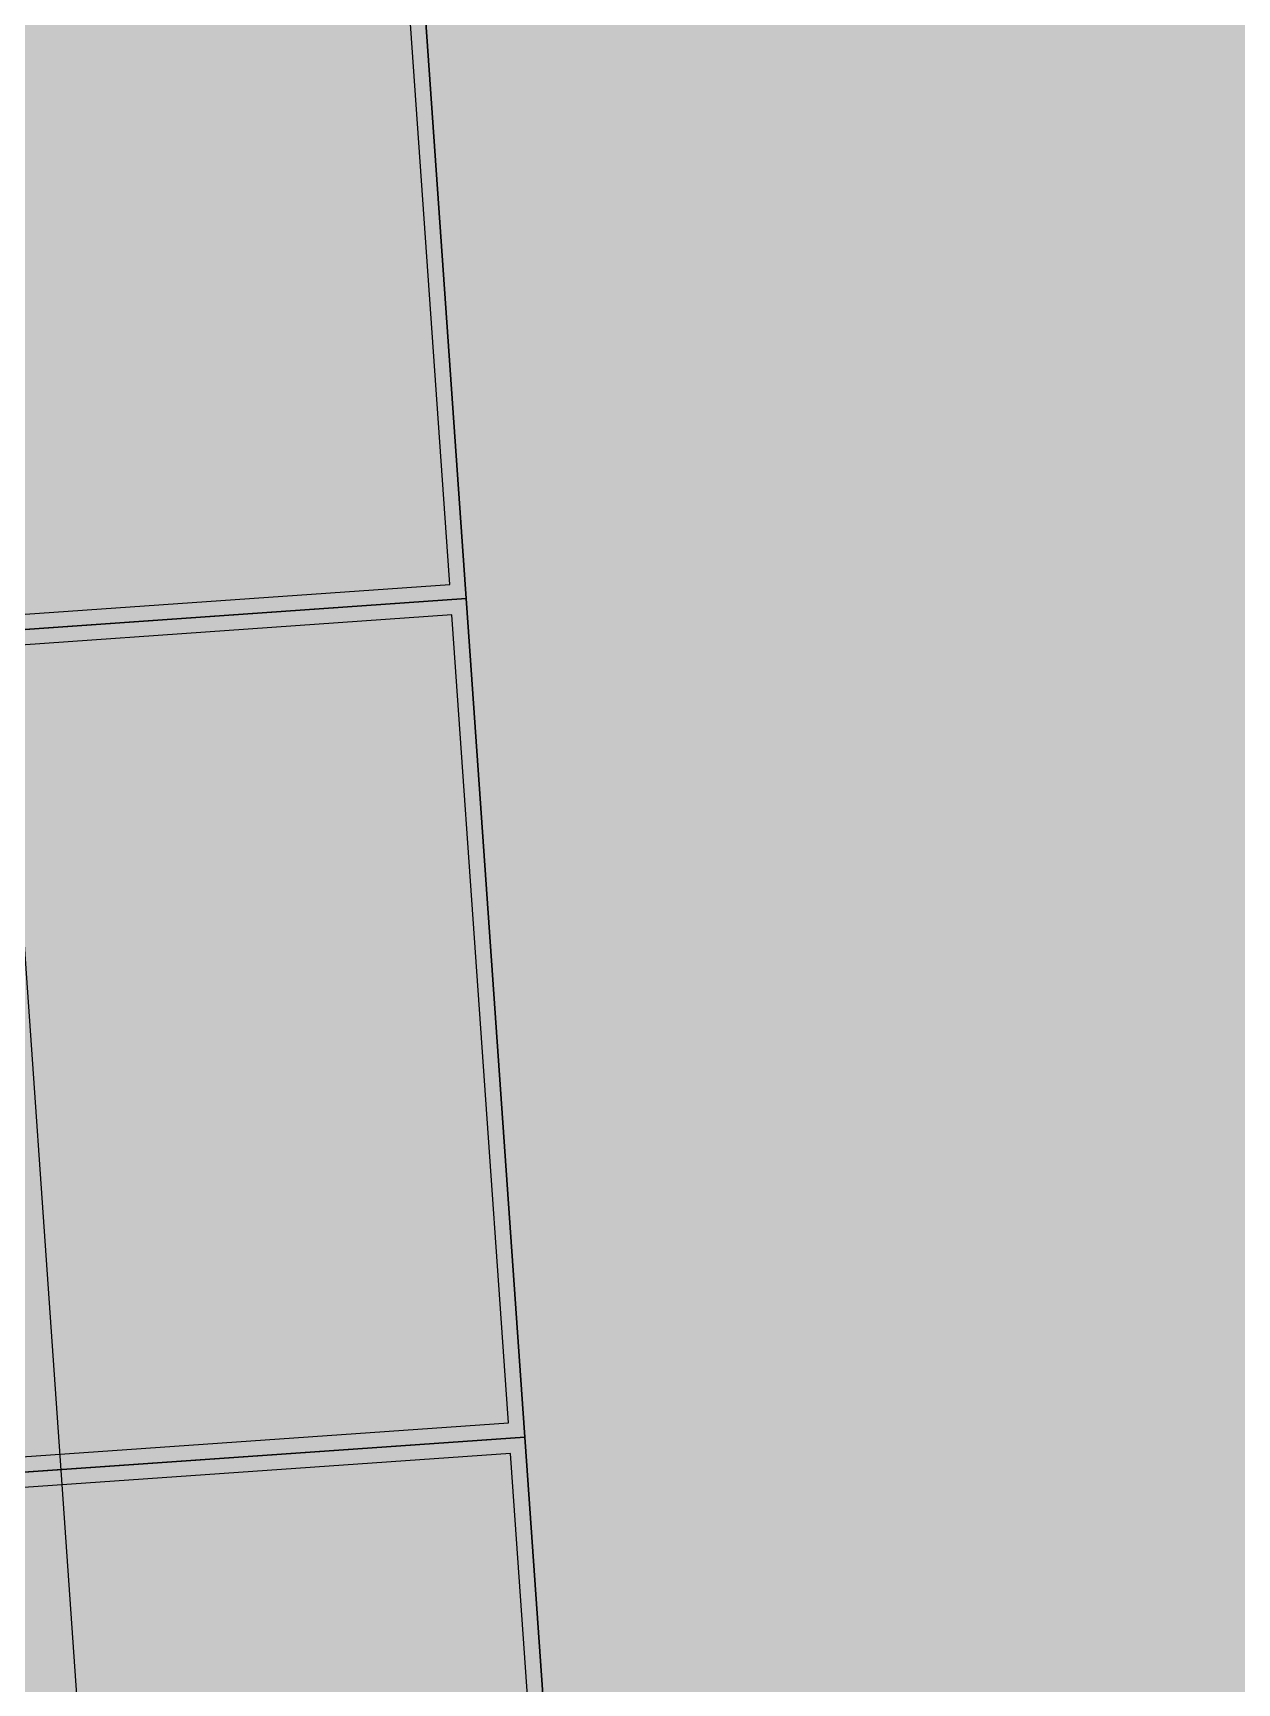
# Model space of a CAD drawing. Header units: millimetres. Extents: x 306 to 836129804, y -168137 to 818603917.
# Drawn here: x 834507736 to 834508524, y 817987544 to 817988624 of the extents above; entities that cross this region are included whole.
import ezdxf

# ---------------------------------------------------------------- set-up
doc = ezdxf.new("R2010")
doc.units = ezdxf.units.MM
doc.header["$LTSCALE"] = 3
doc.linetypes.add('ACAD_ISO03W100', pattern=[30, 12, -18])
doc.layers.add('_LTC', color=251, linetype='Continuous')
doc.layers.add('Eva-New', color=1, linetype='ACAD_ISO03W100', lineweight=18)
doc.layers.add('Hatch (LTC&CB)', color=252, linetype='Continuous', lineweight=35)
doc.layers.add('UAJ-21EXWA-$', color=251, linetype='Continuous', plot=False)

# ---------------------------------------------------------------- blocks, each defined once
blk = doc.blocks.new('21_UNS-EXWA-Facade FS Inlet Plan')
blk.add_lwpolyline([(-0.1828268766403198, -275.0148116350174), (554.004611492157, -275.0147755146027), (554.0046125650406, 275.0148478746414), (-0.1828278303146362, 275.0148121118546)], close=True)
blk.add_lwpolyline([(115.0078094005585, -265.0148109197617), (115.0078098773956, -265.0148113965988), (544.004611492157, -265.0147752761841), (544.0046122074127, 265.0148482322693), (115.0078094005585, 265.014811873436)])
at = {"layer": 'UAJ-21EXWA-$'}
blk.add_lwpolyline([(-8.344650268554688e-07, 275.0148110389709), (554.0046126842499, 275.0148477554321), (554.004611492157, -275.0147755146027), (-5.960464477539062e-07, -275.0148116350174)], close=True, dxfattribs=at)
blk = doc.blocks.new('FAC-00-0')
at = {"layer": '_LTC'}
blk.add_line((834509659.7418196, 817960427.0293779), (834506006.9312543, 818012678.9859269), dxfattribs=at)
blk.add_line((834509659.7418196, 817960427.0293779), (834506006.9312543, 818012678.9859269), dxfattribs=at)
at = {"layer": '_LTC', "rotation": 3.998908415521892}
for p in [(834507447.4385867, 817988489.5385429), (834507485.7962599, 817987940.8480335), (834507524.1539334, 817987392.1575246)]:
    blk.add_blockref('21_UNS-EXWA-Facade FS Inlet Plan', p, dxfattribs=at)

msp = doc.modelspace()

# ---------------------------------------------------------------- hatches: boundary and pattern name
at = {"layer": 'Hatch (LTC&CB)', "ltscale": 0.5}
h = msp.add_hatch(color=256, dxfattribs=at)
h.dxf.hatch_style = 1
h.paths.add_polyline_path([(834513554.2875786, 817967164.184733), (834513136.0010567, 817973147.5986885), (834516444.2460145, 817973378.8703827), (834516862.5325388, 817967395.4564129)])
edge = h.paths.add_edge_path()
edge.add_line((834574531.2963331, 818045981.8457801), (834554099.929931, 818044553.5366205))
edge.add_line((834554099.929931, 818044553.5366205), (834551123.8228455, 818044183.8080285))
edge.add_line((834551123.8228455, 818044183.8080285), (834548209.0206542, 818043477.5243225))
edge.add_line((834548209.0206542, 818043477.5243225), (834545391.3720644, 818042450.0201086))
edge.add_line((834545391.3720644, 818042450.0201086), (834542706.1556592, 818041114.1603316))
edge.add_line((834542706.1556592, 818041114.1603316), (834540186.9918953, 818039486.6707257))
edge.add_line((834540186.9918953, 818039486.6707257), (834537891.0747983, 818037557.0067935))
edge.add_line((834537891.0747983, 818037557.0067935), (834535879.1420094, 818035334.0248597))
edge.add_line((834535879.1420094, 818035334.0248597), (834535855.3944789, 818035294.2675608))
edge.add_line((834535855.3944789, 818035294.2675608), (834532032.6782387, 818042572.4388088))
edge.add_line((834532032.6782387, 818042572.4388088), (834531164.0984614, 818043800.1153567))
edge.add_line((834531164.0984614, 818043800.1153567), (834530021.2562451, 818044771.3886445))
edge.add_line((834530021.2562451, 818044771.3886445), (834528673.237675, 818045435.2700317))
edge.add_line((834528673.237675, 818045435.2700317), (834527205.3850749, 818045748.6568446))
edge.add_line((834527205.3850749, 818045748.6568446), (834506196.3506466, 818045615.4155988))
edge.add_arc((834506271.1753964, 818044617.8358235), 1000.382002588579, 94.28951124117238, 184.8385578105567)
edge.add_line((834505274.3584335, 818044533.4551773), (834507175.0349003, 818017345.0717123))
edge.add_arc((834508006.2233039, 818017538.0693862), 853.3008053756253, 193.0721449834389, 241.7750472788793)
edge.add_line((834507602.6678852, 818016786.2281208), (834508069.1239861, 818016499.3412285))
edge.add_line((834508069.1239861, 818016499.3412285), (834506033.0790353, 818013635.890324))
edge.add_arc((834507255.7232584, 818012765.1948972), 1500.989481160123, 144.5437625065404, 184.7118367485428)
edge.add_line((834505759.8064644, 818012641.8970132), (834510574.8280377, 817943764.9910301))
edge.add_arc((834512461.4285563, 817944222.0794972), 1941.182985577997, 193.6192718619657, 275.7769527828718)
edge.add_line((834512656.820462, 817942290.75524), (834514135.0129817, 817942432.7829566))
edge.add_line((834514135.0129817, 817942432.7829566), (834515639.5898061, 817942609.6817144))
edge.add_line((834515639.5898061, 817942609.6817144), (834517125.2230971, 817942816.5733008))
edge.add_line((834517125.2230971, 817942816.5733008), (834518606.1282966, 817943054.9641434))
edge.add_line((834518606.1282966, 817943054.9641434), (834520081.6376159, 817943324.7467438))
edge.add_line((834520081.6376159, 817943324.7467438), (834521550.6787682, 817943623.4372313))
edge.add_line((834521550.6787682, 817943623.4372313), (834523003.1909853, 817943997.2323029))
edge.add_line((834523003.1909853, 817943997.2323029), (834524434.6779621, 817944444.8476892))
edge.add_line((834524434.6779621, 817944444.8476892), (834525841.3906198, 817944965.1110799))
edge.add_line((834525841.3906198, 817944965.1110799), (834527219.6447655, 817945556.6599009))
edge.add_line((834527219.6447655, 817945556.6599009), (834528566.4663409, 817946218.3362625))
edge.add_line((834528566.4663409, 817946218.3362625), (834529949.1975069, 817946963.0067956))
edge.add_line((834529949.1975069, 817946963.0067956), (834530025.4386841, 817945888.6557508))
edge.add_line((834530025.4386841, 817945888.6557508), (834530524.2280539, 817945923.5249519))
edge.add_line((834530524.2280539, 817945923.5249519), (834531068.3343124, 817946109.8721913))
edge.add_line((834531068.3343124, 817946109.8721913), (834531037.8571603, 817946545.8476382))
edge.add_line((834531037.8571603, 817946545.8476382), (834533865.2576491, 817946000.0480125))
edge.add_line((834533865.2576491, 817946000.0480125), (834536130.1011477, 817945599.4485525))
edge.add_line((834536130.1011477, 817945599.4485525), (834538400.1908902, 817945229.7315427))
edge.add_line((834538400.1908902, 817945229.7315427), (834540675.1291097, 817944891.1253359))
edge.add_line((834540675.1291097, 817944891.1253359), (834542954.494443, 817944583.7301323))
edge.add_line((834542954.494443, 817944583.7301323), (834545237.8685557, 817944307.6853015))
edge.add_line((834545237.8685557, 817944307.6853015), (834547578.8128494, 817944055.8657025))
edge.add_line((834547578.8128494, 817944055.8657025), (834549775.2120743, 817943852.7193749))
edge.add_line((834549775.2120743, 817943852.7193749), (834552166.6682281, 817943704.7044293))
edge.add_line((834552166.6682281, 817943704.7044293), (834554408.0140736, 817943602.5051898))
edge.add_line((834554408.0140736, 817943602.5051898), (834556706.8720335, 817943525.9335827))
edge.add_line((834556706.8720335, 817943525.9335827), (834559062.7525511, 817943492.2506982))
edge.add_line((834559062.7525511, 817943492.2506982), (834561264.7959542, 817943499.6060555))
edge.add_line((834561264.7959542, 817943499.6060555), (834563662.805802, 817943545.8192695))
edge.add_line((834563662.805802, 817943545.8192695), (834565905.0821311, 817943629.5407001))
edge.add_line((834565905.0821311, 817943629.5407001), (834568202.2235788, 817943747.6000468))
edge.add_line((834568202.2235788, 817943747.6000468), (834570497.1715583, 817943902.4870338))
edge.add_line((834570497.1715583, 817943902.4870338), (834572789.3424196, 817944094.1622797))
edge.add_line((834572789.3424196, 817944094.1622797), (834575076.8880951, 817944322.4462694))
edge.add_line((834575076.8880951, 817944322.4462694), (834577358.8485965, 817944599.7346953))
edge.add_arc((834577188.4102644, 817949142.5459951), 4546.007449470469, 272.1486296327768, 348.0754999770829)
edge.add_line((834581636.318153, 817948203.238194), (834581931.6191186, 817949988.7878709))
edge.add_line((834581931.6191186, 817949988.7878709), (834582222.8927813, 817952167.7077127))
edge.add_line((834582222.8927813, 817952167.7077127), (834582444.6448697, 817954354.4007571))
edge.add_line((834582444.6448697, 817954354.4007571), (834582596.7161981, 817956553.5893033))
edge.add_line((834582596.7161981, 817956553.5893033), (834582678.7199463, 817958758.7008262))
edge.add_line((834582678.7199463, 817958758.7008262), (834582689.6004196, 817961000.6853927))
edge.add_line((834582689.6004196, 817961000.6853927), (834582627.8349453, 817963239.9127623))
edge.add_line((834582627.8349453, 817963239.9127623), (834582495.0484269, 817965475.7417142))
edge.add_line((834582495.0484269, 817965475.7417142), (834582352.0371794, 817967521.4644701))
edge.add_line((834582352.0371794, 817967521.4644701), (834582377.3017465, 817967501.2573416))
edge.add_line((834582377.3017465, 817967501.2573416), (834583280.4098197, 817967592.3724535))
edge.add_line((834583280.4098197, 817967592.3724535), (834582885.6743841, 817972682.2829502))
edge.add_line((834582885.6743841, 817972682.2829502), (834582550.7585597, 817977040.087476))
edge.add_line((834582550.7585597, 817977040.087476), (834582280.7159691, 817980552.6941899))
edge.add_line((834582280.7159691, 817980552.6941899), (834582016.0826895, 817983880.3056784))
edge.add_line((834582016.0826895, 817983880.3056784), (834581737.2924131, 817986867.2783637))
edge.add_line((834581737.2924131, 817986867.2783637), (834581397.7587786, 817990004.3583491))
edge.add_line((834581397.7587786, 817990004.3583491), (834578831.2786306, 818011297.8700217))
edge.add_line((834578831.2786306, 818011297.8700217), (834578649.3672444, 818012963.5483121))
edge.add_line((834578649.3672444, 818012963.5483121), (834576771.549405, 818039832.1183864))
edge.add_line((834576771.549405, 818039832.1183864), (834576279.8499508, 818039797.7448243))
edge.add_line((834576279.8499508, 818039797.7448243), (834575932.169804, 818044771.1641917))
edge.add_arc((834574629.9863018, 818044680.2268811), 1305.354920261004, 3.994735601767179, 94.33592376376863)

# ---------------------------------------------------------------- next in the draw order: block references
msp.add_blockref('FAC-00-0', (0, 0))

# ---------------------------------------------------------------- next in the draw order: hatches: boundary and pattern name
at = {"layer": 'Eva-New', "linetype": 'Continuous', "ltscale": 0.01}
h = msp.add_hatch(dxfattribs=at)
h.set_pattern_fill('ANSI31', color=8, scale=350, angle=4)
h.set_pattern_definition([(49, (0, 0), (-838.6710210225554, 729.0455959657013), [])])
edge = h.paths.add_edge_path()
edge.add_arc((834611513.5385946, 818068145.3264505), 14099.99999968531, 55.19002574308559, 154.5596091027724)
edge.add_line((834598780.7776825, 818074202.2893481), (834595240.3911003, 818066761.4558462))
edge.add_arc((834589822.417787, 818069339.3552195), 6000.000000233124, 273.9989064334658, 334.5546563119141, ccw=False)
edge.add_line((834590240.8423903, 818063353.9629304), (834585554.5350056, 818063026.3542768))
edge.add_arc((834584989.6617913, 818071106.6338656), 8099.999998867221, 264.220048196886, 273.9989064322582, ccw=False)
edge.add_line((834584173.925572, 818063047.8142), (834580415.7397891, 818063428.2282544))
edge.add_arc((834579106.5335116, 818050494.3201492), 12999.99999816069, 84.2200481985661, 93.99077919798958)
edge.add_line((834578201.7864021, 818063462.7985727), (834574221.9197499, 818063185.1428037))
edge.add_arc((834573731.4752913, 818070170.6889209), 7002.741628984699, 184.518270925359, 274.0160585979712, ccw=False)
edge.add_arc((834553791.0620614, 818068592.8452796), 13000.0000005708, 4.527501078735133, 25.16518805878682)
edge.add_line((834565557.174624, 818074120.828201), (834563375.7160238, 818078763.9842684))
edge.add_arc((834569692.9588658, 818081779.3520507), 6999.999999030279, 186.261998653722, 205.5162346975632, ccw=False)
edge.add_line((834562734.724241, 818081015.8267443), (834561851.4163579, 818093822.5155479))
edge.add_arc((834568795.7761757, 818094576.8707228), 6985.211880096444, 103.79340942041148, 186.1996435070692, ccw=False)
edge.add_line((834567130.3497419, 818101360.6410463), (834607738.9713905, 818104323.6446342))
edge.add_arc((834606780.3295362, 818117304.0183489), 13015.72495013958, 274.223807264846, 392.8596289379157)
edge.add_arc((834623587.3262396, 818128173.8785237), 6999.999999836902, 183.9989136523716, 212.9539425140163, ccw=False)
edge.add_line((834616604.3686309, 818127685.7156067), (834614554.4666462, 818157541.1841724))
edge.add_line((834614554.4666462, 818157541.1841724), (834608569.0701823, 818157122.7809477))
edge.add_line((834608569.0701823, 818157122.7809477), (834610618.9763948, 818127267.2902491))
edge.add_arc((834623587.3262378, 818128173.8785231), 12999.99999806346, 183.9989136508734, 212.8579348742854)
edge.add_arc((834606785.1724918, 818117301.6086594), 7012.974383020965, -85.87050168941721, 32.994913872568816, ccw=False)
edge.add_line((834607290.1835088, 818110306.8410742), (834542916.4285616, 818105772.5570611))
edge.add_line((834542916.4285616, 818105772.5570611), (834543332.168679, 818099784.931535))
edge.add_line((834543332.168679, 818099784.931535), (834548339.9487058, 818100139.6961751))
edge.add_arc((834548849.6206386, 818093135.5706489), 7022.644791367745, 1.917894415990986, 94.16192873604791, ccw=False)
edge.add_line((834555868.3314306, 818093370.5997602), (834556822.6031799, 818079614.5109141))
edge.add_arc((834565030.3921052, 818080333.9384184), 8239.258156901009, 185.0092761133849, 211.2767633085009)
edge.add_line((834557988.549832, 818076056.3418531), (834560014.6381451, 818071842.7746612))
edge.add_arc((834553704.8687762, 818068780.019501), 7013.81912084653, -83.41200971856142, 25.89188562423311, ccw=False)
edge.add_line((834554509.5567249, 818061812.5137804), (834511331.2743995, 818058806.1397856))
edge.add_arc((834510845.0625758, 818065789.233517), 6999.999999933733, 141.8798806352492, 273.9829049167347, ccw=False)
edge.add_arc((834495100.3448526, 818078140.8887452), 13011.48484009153, 321.889271565979, 363.9966433354928)
edge.add_line((834508080.187521, 818079047.7636253), (834507303.147802, 818090245.0026575))
edge.add_arc((834514286.1054543, 818090733.1649512), 6999.999999943095, 94.21783473311712, 183.9989085377374, ccw=False)
edge.add_line((834513771.2650272, 818097714.206373), (834514324.2611847, 818097754.9889383))
edge.add_line((834514324.2611847, 818097754.9889383), (834515094.2032907, 818097812.2750338))
edge.add_arc((834515888.7804214, 818090839.1162039), 7018.283043878132, 4.391191596629085, 96.50069787772958, ccw=False)
edge.add_line((834522886.4615402, 818091376.4762715), (834523318.1003574, 818085091.4654405))
edge.add_line((834523318.1003574, 818085091.4654405), (834529307.3396509, 818085510.1591995))
edge.add_line((834529307.3396509, 818085510.1591995), (834528870.5492542, 818091758.2633296))
edge.add_arc((834535853.5069062, 818092246.4256233), 6999.999999586337, 93.99890853307471, 183.9989085379415, ccw=False)
edge.add_line((834535365.3446131, 818099229.3832753), (834540639.8020831, 818099596.5330453))
edge.add_line((834540639.8020831, 818099596.5330453), (834540220.7704337, 818105616.323317))
edge.add_line((834540220.7704337, 818105616.323317), (834513376.0995728, 818103738.6078113))
edge.add_arc((834514284.2614373, 818090770.3680685), 13000.00000003277, 94.00586599802176, 183.991117880833)
edge.add_line((834501315.7883602, 818089865.5443004), (834502093.999344, 818078618.6765761))
edge.add_arc((834495110.6965383, 818078135.4768907), 7000.000000828009, -66.13857842422561, 3.9581909098961887, ccw=False)
edge.add_arc((834495110.6965395, 818078135.4768903), 6999.999999981786, 273.99870041279297, 293.8614215680351, ccw=False)
edge.add_line((834495598.8334678, 818071152.5174648), (834484038.0252761, 818070344.3705096))
edge.add_arc((834484944.5652856, 818057376.0172908), 12999.99999985473, 3.998699986240524, 93.99870041178127, ccw=False)
edge.add_line((834497912.918511, 818058282.557204), (834498850.7850932, 818044866.0656179))
edge.add_arc((834505832.5325971, 818045382.0451274), 7000.788031506466, 153.5175844556254, 184.2267069343446, ccw=False)
edge.add_arc((834505831.7802428, 818045382.3021698), 7000.000000506094, 93.9907792036035, 153.5167215738451, ccw=False)
edge.add_line((834505344.6087215, 818052365.3290147), (834578107.7560652, 818057441.656797))
edge.add_arc((834579012.5031768, 818044473.1783768), 12999.99999509848, 84.22004763743712, 93.99077920788699, ccw=False)
edge.add_line((834580321.7095807, 818057407.0864662), (834583663.296837, 818057068.8416442))
edge.add_arc((834584972.5032473, 818070002.7497832), 13000.00004509936, 264.2200476312211, 273.9989064308502)
edge.add_line((834585879.0898904, 818057034.399779), (834609493.5669917, 818058685.2319609))
edge.add_arc((834609981.7373167, 818051702.1557314), 7000.118848462731, -19.364931974248975, 93.99890643048622, ccw=False)
edge.add_arc((834628850.3650681, 818045070.4409646), 13000.00000042529, 160.6350680240969, 183.9989064535735)
edge.add_line((834615882.0151088, 818044163.8543195), (834619634.348526, 817990488.2644923))
edge.add_arc((834610656.2600935, 817989860.627584), 8999.999999519287, -86.01194112060227, 3.998906454734822, ccw=False)
edge.add_line((834611282.1972058, 817980882.4204844), (834602812.2813497, 817980291.9201078))
edge.add_line((834602812.2813497, 817980291.9201078), (834603230.7061716, 817974306.527834))
edge.add_line((834603230.7061716, 817974306.527834), (834611717.6719617, 817974898.2168859))
edge.add_arc((834612343.6090722, 817965920.0097858), 8999.999999977357, 3.8734655887747067, 93.98805886777768, ccw=False)
edge.add_line((834621323.0501077, 817966527.9889727), (834621688.4984579, 817961112.7419763))
edge.add_line((834621688.4984579, 817961112.7419763), (834627673.3989117, 817961529.9934386))
edge.add_line((834627673.3989117, 817961529.9934386), (834621867.801321, 818044576.6440177))
edge.add_arc((834628850.6858916, 818045064.8011855), 6999.926738671702, 160.627157224399, 183.9989083996896, ccw=False)
edge.add_arc((834609980.9204334, 818051699.8431354), 13002.36888268257, 340.6271572335476, 454.0111039654658)
edge.add_line((834609071.4073162, 818064670.3628802), (834607456.5171404, 818064557.3573512))
edge.add_arc((834607170.3486158, 818068550.9500543), 4003.832551789663, 155.6211224779758, 274.0986331619272, ccw=False)
edge.add_line((834603523.5142193, 818070203.6066998), (834604195.8682836, 818071618.3222857))
edge.add_arc((834611513.5386757, 818068145.3264558), 8100.000000027051, 54.14039305783359, 154.6107958035704, ccw=False)
edge.add_arc((834623873.9558088, 818085245.9413723), 13000.02232763516, 234.1403928659832, 234.163197705768)
edge.add_line((834616262.7220054, 818074706.9802988), (834619562.6153525, 818079722.129262))

doc.saveas('drawing.dxf')
